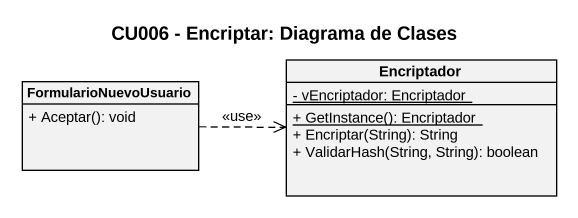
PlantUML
@startuml
title CU006 - Encriptar: Diagrama de Clases
hide circle
hide empty members
skinparam classAttributeIconSize 0
class Encriptador {
  {static} - vEncriptador: Encriptador
  {static} + GetInstance(): Encriptador
  + Encriptar(String): String
  + ValidarHash(String, String): boolean
}
class FormularioNuevoUsuario {
  + Aceptar(): void
}
FormularioNuevoUsuario .right.> Encriptador : <<use>>
@enduml
